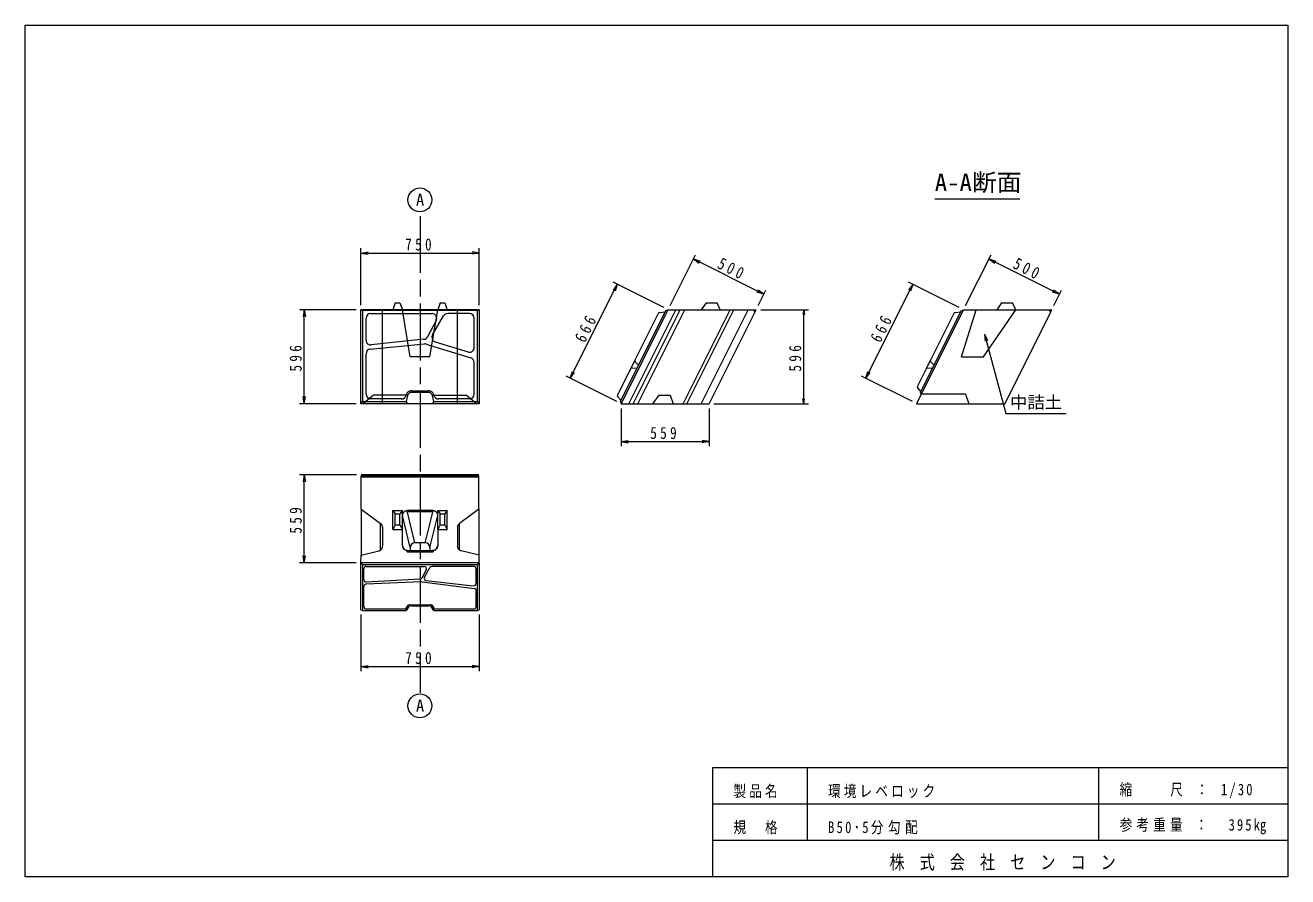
# Model space of a CAD drawing. Units: millimetres on the paper, scale 1:30. Extents: x 15 to 282, y 15 to 195.
import ezdxf
from ezdxf.enums import TextEntityAlignment as Align

# ---------------------------------------------------------------- set-up
doc = ezdxf.new("R2010")
doc.units = ezdxf.units.MM
doc.linetypes.add('CHAIN', pattern=[18.5, 12, -1.5, 3.5, -1.5])
for name, color, linetype, lineweight in [('D-STR-DIM', 7, 'Continuous', 13), ('D-STR-HTXT', 7, 'Continuous', 13), ('D-STR-STR2', 3, 'Continuous', 13), ('D-TTL-TXT', 7, 'Continuous', 13), ('V-nasSTD', 7, 'Continuous', 13)]:
    doc.layers.add(name, color=color, linetype=linetype, lineweight=lineweight)
doc.styles.add('ＭＳ ゴシック-5.0-0.0', font='')
doc.styles.get('ＭＳ ゴシック-5.0-0.0').set_extended_font_data('ＭＳ ゴシック-5.0-0.0')

msp = doc.modelspace()

# ---------------------------------------------------------------- linework, layer by layer
at = {"layer": 'D-STR-DIM', "linetype": 'CHAIN', "lineweight": 18}
msp.add_line((98.503, 154.661), (98.503, 53.892), dxfattribs=at)
at = {"layer": 'D-STR-DIM'}
for p, q in [((141.003, 114), (141.003, 106)), ((159.637, 114), (159.637, 106)), ((141.003, 107), (142.503, 107.25)), ((141.003, 107), (159.637, 107)), ((141.003, 107), (142.503, 106.75)), ((159.637, 107), (158.137, 107.25)), ((159.637, 107), (158.137, 106.75))]:
    msp.add_line(p, q, dxfattribs=at)
for centre in [(98.465, 158.074), (98.465, 51.124)]:
    msp.add_circle(centre, 2.526, dxfattribs=at)
at = {"layer": 'D-STR-HTXT'}
for q in [(218.499, 128.331), (218.017, 128.202)]:
    msp.add_line((217.87, 129.715), q, dxfattribs=at)
msp.add_lwpolyline([(217.87, 129.715), (222.373, 112.91), (235.153, 112.91)], dxfattribs=at)
at = {"layer": 'D-STR-STR2'}
for p, q in [((93.253, 136.356), (92.753, 134.856)), ((93.253, 136.356), (94.253, 136.356)), ((94.253, 136.356), (94.753, 134.856)), ((102.753, 136.356), (102.253, 134.856)), ((102.753, 136.356), (103.753, 136.356)), ((103.753, 136.356), (104.253, 134.856)), ((158.975, 136.356), (157.975, 134.856)), ((158.975, 136.356), (161.308, 136.356)), ((161.975, 134.856), (161.308, 136.356)), ((221.475, 136.356), (220.475, 134.856)), ((221.475, 136.356), (223.808, 136.356)), ((224.475, 134.856), (223.808, 136.356)), ((86.003, 115), (86.003, 134.856)), ((86.003, 134.856), (86.336, 134.707)), ((111.003, 134.856), (86.003, 134.856)), ((86.336, 134.707), (86.336, 115.447)), ((110.67, 134.707), (86.336, 134.707)), ((88.068, 134.055), (101.029, 134.055)), ((90.57, 115.012), (90.57, 134.844)), ((96.42, 124.928), (94.755, 134.844)), ((100.586, 124.928), (102.251, 134.844)), ((101.145, 129.526), (103.471, 133.555)), ((108.938, 134.055), (104.337, 134.055)), ((106.436, 115.012), (106.436, 134.844)), ((110.67, 134.707), (111.003, 134.856)), ((110.67, 115.447), (110.67, 134.707)), ((111.003, 134.856), (111.003, 115)), ((140.854, 115.447), (150.484, 134.707)), ((150.931, 134.856), (141.003, 115)), ((142.67, 115), (152.598, 134.856)), ((143.556, 115), (153.484, 134.856)), ((148.875, 134.097), (143.932, 124.212)), ((144.529, 115), (154.458, 134.856)), ((149.129, 134.279), (150.352, 134.442)), ((150.484, 134.707), (150.931, 134.856)), ((150.931, 134.856), (169.016, 134.856)), ((154.133, 115), (164.045, 134.825)), ((154.937, 115), (164.848, 134.823)), ((157.97, 115), (167.878, 134.816)), ((169.319, 134.364), (159.659, 115.045)), ((169.016, 134.856), (169.319, 134.364)), ((169.016, 134.856), (169.565, 134.856)), ((169.319, 134.364), (169.565, 134.856)), ((204.337, 117.412), (212.984, 134.707)), ((213.431, 134.856), (204.503, 117)), ((211.375, 134.097), (206.432, 124.212)), ((211.629, 134.279), (212.852, 134.442)), ((212.984, 134.707), (213.431, 134.856)), ((212.997, 124.928), (216.098, 134.856)), ((213.431, 134.856), (231.526, 134.856)), ((217.648, 124.928), (224.475, 134.856)), ((231.829, 134.364), (222.147, 115)), ((231.526, 134.856), (231.829, 134.364)), ((231.526, 134.856), (232.075, 134.856)), ((231.829, 134.364), (232.075, 134.856)), ((87.068, 128.417), (87.068, 133.055)), ((101.912, 132.586), (100.082, 129.138)), ((109.938, 126.866), (109.938, 133.055)), ((99.305, 128.612), (88.175, 127.423)), ((87.068, 117), (87.068, 125.554)), ((87.972, 126.55), (99.424, 127.655)), ((99.814, 127.615), (109.232, 124.716)), ((101.717, 128.07), (108.871, 125.868)), ((100.586, 124.928), (96.42, 124.928)), ((109.938, 117), (109.938, 123.761)), ((143.923, 124.202), (143.05, 122.427)), ((144.688, 123.115), (143.991, 123.83)), ((206.423, 124.202), (205.55, 122.427)), ((207.188, 123.115), (206.491, 123.83)), ((212.997, 124.928), (217.648, 124.928)), ((143.006, 122.36), (140.245, 116.838)), ((144.349, 122.437), (143.339, 122.543)), ((205.506, 122.36), (203.693, 118.733)), ((206.849, 122.437), (205.839, 122.543)), ((96.732, 117.746), (100.241, 117.746)), ((204.435, 117.61), (203.746, 118.358)), ((86.003, 115), (86.336, 115.447)), ((95.57, 115), (86.003, 115)), ((86.336, 115.447), (95.578, 115.447)), ((88.654, 116.833), (86.556, 115.038)), ((94.554, 116), (88.068, 116)), ((95.883, 116.833), (88.654, 116.833)), ((95.544, 116.847), (95.531, 116.785)), ((95.671, 115.303), (95.57, 115)), ((95.868, 116.767), (95.578, 115.447)), ((95.578, 115.447), (95.671, 115.303)), ((95.582, 115.038), (101.391, 115.038)), ((96.74, 117.412), (100.233, 117.412)), ((101.395, 115.447), (101.105, 116.767)), ((101.124, 116.833), (108.353, 116.833)), ((101.302, 115.303), (101.395, 115.447)), ((101.403, 115), (101.302, 115.303)), ((101.395, 115.447), (110.67, 115.447)), ((111.003, 115), (101.403, 115)), ((101.442, 116.785), (101.429, 116.847)), ((108.938, 116), (102.419, 116)), ((108.353, 116.833), (110.45, 115.038)), ((110.67, 115.447), (111.003, 115)), ((140.988, 115.715), (140.298, 116.463)), ((140.854, 115.447), (141.003, 115)), ((141.003, 115), (159.637, 115)), ((147.714, 115), (149.047, 116.833)), ((149.047, 116.833), (151.38, 116.833)), ((151.38, 116.833), (152.047, 115)), ((159.659, 115.045), (159.637, 115)), ((204.503, 117), (203.503, 115)), ((203.503, 115), (214.547, 115)), ((204.503, 117), (204.337, 117.412)), ((213.82, 117), (204.503, 117)), ((213.82, 117), (214.547, 115)), ((214.547, 115), (222.147, 115)), ((86.061, 92.706), (86.067, 99.46)), ((86.067, 99.46), (86.07, 99.736)), ((110.939, 99.46), (86.067, 99.46)), ((110.936, 99.982), (86.07, 99.982)), ((86.07, 99.736), (110.936, 99.736)), ((110.939, 99.46), (110.936, 99.736)), ((110.939, 99.46), (110.936, 99.736)), ((110.945, 92.706), (110.939, 99.46)), ((86.061, 92.706), (90.164, 89.678)), ((86.061, 92.706), (86.061, 83.024)), ((92.746, 92.409), (94.76, 92.409)), ((92.749, 88.377), (92.746, 92.409)), ((92.746, 92.409), (93.253, 91.726)), ((93.253, 89.393), (93.253, 91.726)), ((93.253, 91.726), (94.253, 91.726)), ((94.76, 92.409), (94.253, 91.726)), ((94.253, 89.393), (94.253, 91.726)), ((94.757, 88.377), (94.76, 92.409)), ((96.42, 84.573), (94.759, 91.368)), ((95.76, 92.462), (101.247, 92.462)), ((95.76, 92.462), (95.76, 92.367)), ((96.06, 92.161), (95.76, 92.462)), ((97.42, 85.573), (95.76, 92.367)), ((96.06, 92.161), (95.76, 92.367)), ((100.947, 92.161), (96.06, 92.161)), ((99.587, 85.573), (101.247, 92.367)), ((100.587, 84.573), (102.247, 91.368)), ((101.247, 92.462), (100.947, 92.161)), ((101.247, 92.367), (100.947, 92.161)), ((101.247, 92.367), (101.247, 92.462)), ((102.246, 92.409), (104.26, 92.409)), ((102.246, 92.409), (102.753, 91.726)), ((102.249, 88.377), (102.246, 92.409)), ((102.753, 89.393), (102.753, 91.726)), ((102.753, 91.726), (103.753, 91.726)), ((104.26, 92.409), (103.753, 91.726)), ((103.753, 89.393), (103.753, 91.726)), ((104.257, 88.377), (104.26, 92.409)), ((110.945, 92.706), (106.842, 89.678)), ((110.945, 92.706), (110.945, 83.024)), ((90.164, 84.071), (90.164, 89.678)), ((90.57, 88.875), (90.57, 84.869)), ((93.253, 89.393), (92.749, 88.377)), ((92.749, 88.377), (94.757, 88.377)), ((93.253, 89.393), (94.253, 89.393)), ((94.253, 89.393), (94.757, 88.377)), ((94.755, 85.012), (94.757, 88.377)), ((102.753, 89.393), (102.249, 88.377)), ((102.249, 88.377), (102.251, 85.012)), ((102.249, 88.377), (104.257, 88.377)), ((102.753, 89.393), (103.753, 89.393)), ((103.753, 89.393), (104.257, 88.377)), ((106.436, 88.875), (106.436, 84.869)), ((106.842, 84.071), (106.842, 89.678)), ((99.587, 85.573), (97.42, 85.573)), ((86.003, 81.349), (86.012, 83.013)), ((86.012, 83.013), (89.798, 83.897)), ((95.203, 84.18), (94.755, 85.012)), ((95.755, 83.699), (95.755, 84.013)), ((95.755, 84.013), (96.055, 83.896)), ((96.055, 83.896), (95.755, 83.699)), ((95.755, 83.699), (101.252, 83.699)), ((100.952, 83.896), (96.055, 83.896)), ((96.42, 84.573), (96.42, 83.896)), ((100.587, 84.573), (100.587, 83.896)), ((100.952, 83.896), (101.252, 84.013)), ((101.252, 83.699), (100.952, 83.896)), ((101.252, 84.013), (101.252, 83.699)), ((101.805, 84.184), (102.251, 85.012)), ((110.995, 83.013), (107.209, 83.897)), ((111.003, 81.349), (110.995, 83.013)), ((111.003, 81.349), (86.003, 81.349)), ((86.003, 81.349), (86.336, 80.902)), ((86.003, 71.436), (86.003, 81.349)), ((86.336, 80.902), (86.336, 71.287)), ((110.67, 80.902), (86.336, 80.902)), ((86.602, 77.793), (86.602, 80.108)), ((87.101, 80.607), (99.377, 80.607)), ((99.435, 78.346), (100.597, 80.357)), ((109.865, 80.607), (101.029, 80.607)), ((110.365, 77.018), (110.365, 80.108)), ((110.67, 80.902), (111.003, 81.349)), ((110.67, 71.287), (110.67, 80.902)), ((111.003, 81.349), (111.003, 71.436)), ((98.516, 77.89), (87.155, 77.296)), ((99.818, 79.874), (98.904, 78.152)), ((99.721, 77.619), (109.832, 76.52)), ((86.602, 72.093), (86.602, 76.363)), ((98.797, 77.347), (87.053, 76.86)), ((98.964, 77.34), (110.01, 75.946)), ((110.365, 72.093), (110.365, 75.468)), ((96.099, 72.117), (95.671, 71.335)), ((95.868, 71.947), (96.099, 72.117)), ((96.26, 72.465), (100.721, 72.465)), ((96.74, 72.269), (100.233, 72.269)), ((100.874, 72.117), (101.105, 71.947)), ((101.302, 71.335), (100.874, 72.117)), ((86.003, 71.436), (86.336, 71.287)), ((86.336, 71.287), (95.578, 71.287)), ((95.173, 71.593), (87.101, 71.593)), ((95.868, 71.947), (95.578, 71.287)), ((95.578, 71.287), (95.671, 71.335)), ((101.395, 71.287), (101.105, 71.947)), ((101.302, 71.335), (101.395, 71.287)), ((101.395, 71.287), (110.67, 71.287)), ((109.865, 71.593), (101.808, 71.593)), ((110.67, 71.287), (111.003, 71.436))]:
    msp.add_line(p, q, dxfattribs=at)
for points in [[(96.732, 117.746), (96.651, 117.742), (96.532, 117.73), (96.322, 117.683), (96.128, 117.595), (95.892, 117.424), (95.701, 117.211), (95.639, 117.108), (95.594, 117.007), (95.563, 116.915), (95.544, 116.847)], [(101.429, 116.847), (101.41, 116.915), (101.379, 117.007), (101.334, 117.108), (101.272, 117.211), (101.081, 117.424), (100.845, 117.595), (100.651, 117.683), (100.441, 117.73), (100.322, 117.742), (100.241, 117.746)], [(96.74, 117.412), (96.676, 117.409), (96.586, 117.4), (96.428, 117.365), (96.296, 117.305), (96.116, 117.175), (95.97, 117.012), (95.935, 116.954), (95.905, 116.886), (95.882, 116.817), (95.868, 116.767)], [(101.105, 116.767), (101.091, 116.817), (101.068, 116.886), (101.038, 116.954), (101.003, 117.012), (100.857, 117.175), (100.677, 117.305), (100.545, 117.365), (100.387, 117.4), (100.297, 117.409), (100.233, 117.412)], [(95.76, 92.367), (95.676, 92.362), (95.593, 92.353), (95.512, 92.336), (95.432, 92.311), (95.354, 92.281), (95.28, 92.244), (95.208, 92.201), (95.141, 92.153), (95.078, 92.099), (95.019, 92.04), (94.966, 91.976), (94.918, 91.908), (94.876, 91.837), (94.84, 91.762), (94.81, 91.685), (94.788, 91.605), (94.77, 91.501), (94.759, 91.395)], [(102.247, 91.395), (102.242, 91.465), (102.233, 91.535), (102.216, 91.616), (102.192, 91.696), (102.162, 91.773), (102.125, 91.847), (102.082, 91.918), (102.034, 91.985), (101.98, 92.048), (101.921, 92.106), (101.857, 92.159), (101.79, 92.207), (101.718, 92.249), (101.644, 92.285), (101.567, 92.315), (101.487, 92.337), (101.368, 92.357), (101.247, 92.367)], [(90.57, 88.875), (90.565, 88.958), (90.556, 89.04), (90.539, 89.121), (90.515, 89.201), (90.485, 89.278), (90.448, 89.352), (90.406, 89.424), (90.357, 89.491), (90.265, 89.588), (90.164, 89.678)], [(106.436, 88.875), (106.441, 88.958), (106.45, 89.04), (106.467, 89.121), (106.491, 89.201), (106.522, 89.278), (106.558, 89.352), (106.6, 89.424), (106.649, 89.491), (106.741, 89.588), (106.842, 89.678)], [(89.798, 83.897), (89.878, 83.921), (89.956, 83.948), (90.031, 83.983), (90.103, 84.025), (90.172, 84.072), (90.236, 84.125), (90.296, 84.182), (90.35, 84.245), (90.399, 84.312), (90.443, 84.382), (90.48, 84.456), (90.511, 84.533), (90.537, 84.614), (90.555, 84.696), (90.565, 84.782), (90.57, 84.869)], [(94.755, 85.012), (94.76, 84.928), (94.769, 84.844), (94.786, 84.762), (94.811, 84.681), (94.841, 84.609), (94.875, 84.538)], [(94.875, 84.538), (94.877, 84.533), (94.88, 84.528), (94.924, 84.456), (94.974, 84.388), (95.028, 84.326), (95.087, 84.268), (95.151, 84.215), (95.22, 84.168), (95.291, 84.127), (95.366, 84.091), (95.444, 84.062), (95.524, 84.04), (95.639, 84.022), (95.755, 84.013)], [(101.252, 84.013), (101.335, 84.017), (101.417, 84.026), (101.499, 84.043), (101.578, 84.067), (101.656, 84.098), (101.73, 84.135), (101.801, 84.177), (101.869, 84.226), (101.932, 84.28), (101.99, 84.339), (102.044, 84.402), (102.092, 84.47), (102.112, 84.504), (102.132, 84.538)], [(102.132, 84.538), (102.151, 84.577), (102.17, 84.616), (102.2, 84.693), (102.222, 84.773), (102.241, 84.892), (102.251, 85.012)], [(107.209, 83.897), (107.129, 83.921), (107.05, 83.948), (106.975, 83.983), (106.903, 84.025), (106.835, 84.072), (106.77, 84.125), (106.711, 84.182), (106.656, 84.245), (106.607, 84.312), (106.563, 84.382), (106.526, 84.456), (106.495, 84.533), (106.469, 84.614), (106.452, 84.696), (106.442, 84.782), (106.436, 84.869)], [(96.26, 72.465), (96.219, 72.463), (96.16, 72.457), (96.055, 72.434), (95.958, 72.39), (95.84, 72.304), (95.745, 72.198), (95.714, 72.147), (95.692, 72.096), (95.676, 72.05), (95.667, 72.016)], [(96, 72.091), (95.987, 72.082), (95.97, 72.069), (95.934, 72.04), (95.905, 72.006), (95.882, 71.972), (95.868, 71.947)], [(96.74, 72.269), (96.675, 72.267), (96.586, 72.263), (96.436, 72.249), (96.296, 72.215), (96.123, 72.151), (96, 72.091)], [(96.137, 72.163), (96.116, 72.139), (96.091, 72.102), (96.087, 72.096), (96.085, 72.091)], [(96.127, 72.159), (96.121, 72.152), (96.113, 72.141), (96.104, 72.127), (96.099, 72.117)], [(100.973, 72.091), (100.85, 72.151), (100.677, 72.215), (100.537, 72.249), (100.387, 72.263), (100.298, 72.267), (100.233, 72.269)], [(101.314, 72.016), (101.304, 72.05), (101.289, 72.096), (101.266, 72.147), (101.236, 72.198), (101.14, 72.304), (101.022, 72.39), (100.925, 72.434), (100.82, 72.457), (100.761, 72.463), (100.721, 72.465)], [(100.888, 72.091), (100.886, 72.096), (100.882, 72.102), (100.857, 72.139), (100.836, 72.163)], [(100.874, 72.117), (100.869, 72.127), (100.86, 72.141), (100.852, 72.152), (100.846, 72.159)], [(101.105, 71.947), (101.09, 71.972), (101.068, 72.006), (101.039, 72.04), (101.003, 72.069), (100.985, 72.082), (100.973, 72.091)]]:
    msp.add_lwpolyline(points, dxfattribs=at)
for centre, radius, start, end in [((88.068, 133.055), 1, 90, 180), ((101.029, 133.055), 1, 332.03529, 90), ((104.337, 133.055), 1, 90, 150), ((108.938, 133.055), 1, 0, 90), ((149.173, 133.948), 0.333, 97.62767, 153.43495), ((211.673, 133.948), 0.333, 97.62767, 153.43495), ((88.068, 128.417), 1, 180, 276.09888), ((99.198, 129.607), 1, 276.09888, 332.03529), ((102.011, 129.026), 1, 150, 252.89317), ((88.068, 125.554), 1, 95.51124, 180), ((99.52, 126.659), 1, 72.89317, 95.51124), ((99.52, 126.659), 1, 72.89317, 95.51124), ((108.938, 126.866), 1, 263.90112, 0), ((108.938, 123.761), 1, 0, 72.89317), ((144.23, 124.063), 0.333, 153.43495, 224.24076), ((206.73, 124.063), 0.333, 153.43495, 224.24076), ((143.304, 122.211), 0.333, 84.00777, 153.43495), ((205.804, 122.211), 0.333, 84.00777, 153.43495), ((203.991, 118.584), 0.333, 153.43495, 222.6636), ((88.068, 117), 1, 180, 270), ((94.554, 117), 1, 270, 347.59793), ((102.419, 117), 1, 192.40207, 270), ((108.938, 117), 1, 270, 0), ((140.543, 116.689), 0.333, 153.43495, 222.6636), ((97.42, 84.573), 1, 90, 179.99974), ((99.587, 84.573), 1, 0.00026, 90), ((87.101, 80.108), 0.499, 90, 180), ((99.377, 80.108), 0.499, 332.03529, 90), ((101.029, 80.108), 0.499, 90, 150), ((109.865, 80.108), 0.499, 0, 90), ((87.101, 77.793), 0.499, 180, 276.09888), ((98.463, 78.386), 0.499, 276.09888, 332.03529), ((99.868, 78.096), 0.499, 150, 252.89317), ((87.101, 76.363), 0.499, 95.51124, 180), ((98.839, 76.348), 1, 82.80764, 92.37164), ((109.865, 77.018), 0.499, 263.90112, 0), ((109.865, 75.468), 0.499, 0, 72.89317), ((87.101, 72.093), 0.499, 180, 270), ((109.865, 72.093), 0.499, 270, 0), ((95.173, 72.093), 0.499, 270, 347.59793), ((101.808, 72.093), 0.499, 192.40207, 270)]:
    msp.add_arc(centre, radius, start, end, dxfattribs=at)
at = {"layer": 'D-TTL-TXT'}
msp.add_line((207.346, 158.335), (225.346, 158.335), dxfattribs=at)
at = {"layer": 'V-nasSTD'}
for p, q in [((86.003, 135.856), (86.003, 147.856)), ((86.003, 146.856), (87.503, 147.106)), ((86.003, 146.856), (111.003, 146.856)), ((86.003, 146.856), (87.503, 146.606)), ((111.003, 146.856), (109.503, 147.106)), ((111.003, 146.856), (109.503, 146.606)), ((111.003, 135.856), (111.003, 147.856)), ((151.378, 135.751), (156.745, 146.484)), ((156.298, 145.589), (171.205, 138.136)), ((156.298, 145.589), (157.751, 145.142)), ((156.298, 145.589), (157.528, 144.695)), ((213.878, 135.751), (219.245, 146.484)), ((218.798, 145.589), (233.713, 138.132)), ((218.798, 145.589), (220.251, 145.142)), ((218.798, 145.589), (220.028, 144.695)), ((130.27, 120.367), (140.198, 140.223)), ((150.037, 135.303), (139.304, 140.67)), ((140.198, 140.223), (139.304, 138.993)), ((140.198, 140.223), (139.751, 138.769)), ((171.205, 138.136), (169.975, 139.03)), ((170.012, 135.751), (171.652, 139.03)), ((192.77, 120.367), (202.698, 140.223)), ((212.537, 135.303), (201.804, 140.67)), ((202.698, 140.223), (201.804, 138.993)), ((202.698, 140.223), (202.251, 138.769)), ((233.713, 138.132), (232.483, 139.026)), ((232.522, 135.751), (234.16, 139.026)), ((171.205, 138.136), (169.752, 138.583)), ((233.713, 138.132), (232.259, 138.579)), ((85.003, 134.856), (73.003, 134.856)), ((74.003, 134.856), (73.753, 133.356)), ((74.003, 115), (74.003, 134.856)), ((74.003, 134.856), (74.253, 133.356)), ((170.565, 134.856), (180.64, 134.856)), ((179.64, 134.856), (179.473, 133.856)), ((179.64, 115.005), (179.64, 134.856)), ((179.64, 134.856), (179.806, 133.856)), ((140.109, 115.447), (129.376, 120.814)), ((130.27, 120.367), (130.717, 121.82)), ((130.27, 120.367), (131.164, 121.596)), ((202.609, 115.447), (191.876, 120.814)), ((192.77, 120.367), (193.217, 121.82)), ((192.77, 120.367), (193.664, 121.596)), ((85.003, 115), (73.003, 115)), ((74.003, 115), (73.753, 116.5)), ((74.003, 115), (74.253, 116.5)), ((160.64, 115.005), (180.64, 115.005)), ((179.64, 115.005), (179.473, 116.005)), ((179.64, 115.005), (179.806, 116.005)), ((85.07, 99.982), (73.003, 99.982)), ((74.003, 99.982), (73.753, 98.482)), ((74.003, 81.349), (74.003, 99.982)), ((74.003, 99.982), (74.253, 98.482)), ((74.003, 81.349), (73.753, 82.849)), ((74.003, 81.349), (74.253, 82.849)), ((85.003, 81.349), (73.003, 81.349)), ((86.003, 70.436), (86.003, 58.436)), ((111.003, 70.436), (111.003, 58.436)), ((86.003, 59.436), (87.503, 59.686)), ((86.003, 59.436), (111.003, 59.436)), ((86.003, 59.436), (87.503, 59.186)), ((111.003, 59.436), (109.503, 59.686)), ((111.003, 59.436), (109.503, 59.186))]:
    msp.add_line(p, q, dxfattribs=at)
at = {"layer": 'V-nasSTD', "color": 4}
for p, q in [((282, 38), (160.333, 38)), ((160.333, 38), (160.333, 15)), ((180.333, 38), (180.333, 22.667)), ((242, 38), (242, 22.667)), ((282, 30.333), (160.333, 30.333)), ((282, 22.667), (160.333, 22.667))]:
    msp.add_line(p, q, dxfattribs=at)
at = {"layer": 'V-nasSTD'}
msp.add_lwpolyline([(15, 15), (15, 195), (282, 195), (282, 15)], close=True, dxfattribs=at)

# ---------------------------------------------------------------- texts
at = {"layer": 'D-STR-DIM', "style": 'ＭＳ ゴシック-5.0-0.0'}
for p in [(97.632, 156.062), (97.632, 49.112)]:
    msp.add_text('A', height=2.566, dxfattribs=at).set_placement(p, align=Align.BOTTOM_LEFT)
at = {"layer": 'D-STR-DIM', "insert": (150.32, 107.5), "char_height": 2.566, "attachment_point": 8, "style": 'ＭＳ ゴシック-5.0-0.0'}
msp.add_mtext('\\T1.5;\\W0.8;559', dxfattribs=at)
at = {"layer": 'D-STR-HTXT', "style": 'ＭＳ ゴシック-5.0-0.0', "width": 1.05}
msp.add_text('中詰土', height=2.566, dxfattribs=at).set_placement((228.763, 113.26), align=Align.BOTTOM_CENTER)
at = {"layer": 'D-TTL-TXT', "style": 'ＭＳ ゴシック-5.0-0.0', "width": 1.05}
msp.add_text('A-A断面', height=3.666, dxfattribs=at).set_placement((207.346, 158.835), align=Align.BOTTOM_LEFT)
at = {"layer": 'V-nasSTD', "char_height": 2.566, "attachment_point": 8, "style": 'ＭＳ ゴシック-5.0-0.0'}
for insert in [(98.503, 147.356), (98.503, 59.936)]:
    msp.add_mtext('\\T1.5;\\W0.8;750', dxfattribs=dict(at, insert=insert))
for s, insert, rotation in [('\\T1.5;\\W0.8;500', (163.975, 142.31), 333.435), ('\\T1.5;\\W0.8;500', (226.479, 142.308), 333.435), ('\\T1.5;\\W0.8;666', (134.787, 130.518), 63.435), ('\\T1.5;\\W0.8;666', (197.287, 130.518), 63.435), ('\\T1.5;\\W0.8;596', (73.503, 124.928), 90), ('\\T1.5;\\W0.8;596', (179.14, 124.931), 90), ('\\T1.5;\\W0.8;559', (73.503, 90.666), 90)]:
    msp.add_mtext(s, dxfattribs=dict(at, insert=insert, rotation=rotation))
at = {"layer": 'V-nasSTD', "color": 4, "attachment_point": 7, "style": 'ＭＳ ゴシック-5.0-0.0'}
for s, insert, char_height in [('\\T1.34;\\W0.8;縮\u3000\u3000尺\\~：\\~1/30', (246.439, 31.624), 2.444), ('\\T1.25;\\W0.8;製品名', (164.772, 31.624), 2.444), ('\\T1.25;\\W0.8;環境レベロック', (184.772, 31.624), 2.444), ('\\T1.25;\\W0.8;規\u3000格', (164.772, 23.958), 2.444), ('\\T1.36;\\W0.8;B50･5分勾配', (184.772, 23.958), 2.444), ('\\T1.33;\\W0.8;参考重量\\~：\\~\\~395㎏', (246.439, 23.958), 2.444), ('\\T1.33;\\W0.8;株\\~式\\~会\\~社\\~セ\\~ン\\~コ\\~ン', (197.783, 16.291), 2.933)]:
    msp.add_mtext(s, dxfattribs=dict(at, insert=insert, char_height=char_height))

doc.saveas('drawing.dxf')
